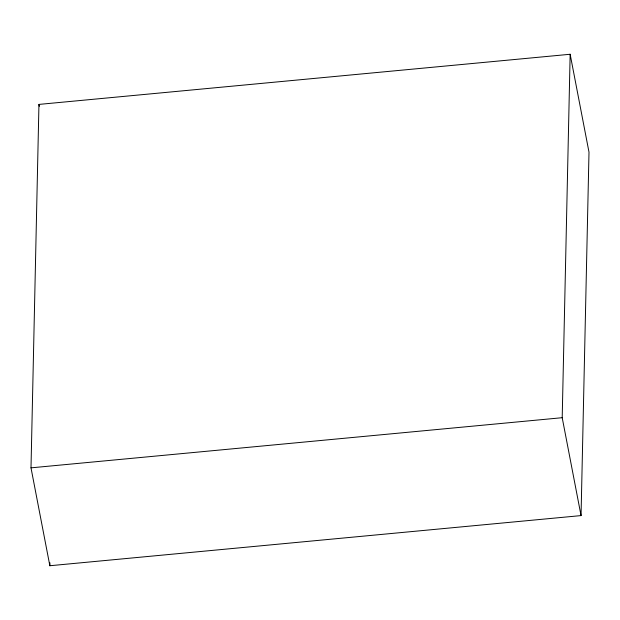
<?xml version="1.0" encoding="UTF-8"?>
<svg xmlns="http://www.w3.org/2000/svg" width="620" height="620" viewBox="0 0 620 620"><rect width="100%" height="100%" fill="white"/><g stroke="black" fill="none" stroke-linecap="round" stroke-linejoin="round"><path stroke-width="0.93" d="M31 467.844L38.952 104.408L570.152 54.265L589 152.156L581.048 515.592L49.848 565.735L31 467.844L562.201 417.702L570.152 54.265M49.848 565.735L49.918 562.836M562.201 417.702L581.048 515.592M38.952 104.408L39.316 106.307"/></g></svg>
